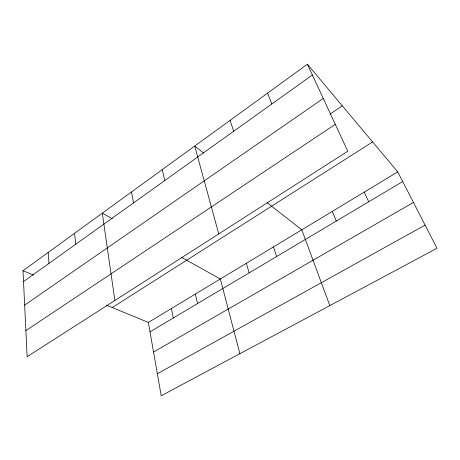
<?xml version="1.0" encoding="UTF-8"?>
<svg xmlns="http://www.w3.org/2000/svg" width="460" height="460" viewBox="0 0 460 460"><rect width="100%" height="100%" fill="white"/><g stroke="black" fill="none" stroke-linecap="round" stroke-linejoin="round"><path stroke-width="0.69" d="M307.389 64.233L347.766 151.231L27.134 356.718L23 270.744L307.389 64.233L397.756 171.896L437 248.291L161.213 395.767L148.356 322.437L106.335 305.106M23.523 281.601L312.374 74.968M24.65 305.112L323.276 98.463M329.987 114.155L342.297 105.823M25.881 330.613L335.282 124.332M112.263 307.556L372.617 141.945M148.356 322.437L397.756 171.896M150.006 331.832L402.713 181.545M153.548 352.044L413.448 202.44M157.355 373.761L425.086 225.101M23 270.744L33.517 275.086M112.32 218.742L102.31 213.158L114.879 300.483M181.734 257.462L220.334 278.99L239.878 353.7M203.677 153.053L194.724 146.05L218.736 233.921M267.133 202.705L301.789 229.822L329.808 305.612M364.251 192.119L368.702 201.773M332.298 211.41L336.283 221.053M267.576 93.144L271.82 103.983M273.47 246.916L276.65 256.519M230.086 120.37L233.668 131.273M246.341 263.292L249.165 272.861M195.373 294.061L197.564 303.548M162.265 169.619L164.737 180.584M171.402 308.528L173.311 317.975M131.502 191.958L133.509 202.923M74.56 233.306L75.751 244.237M48.156 252.477L48.996 263.379"/></g></svg>
